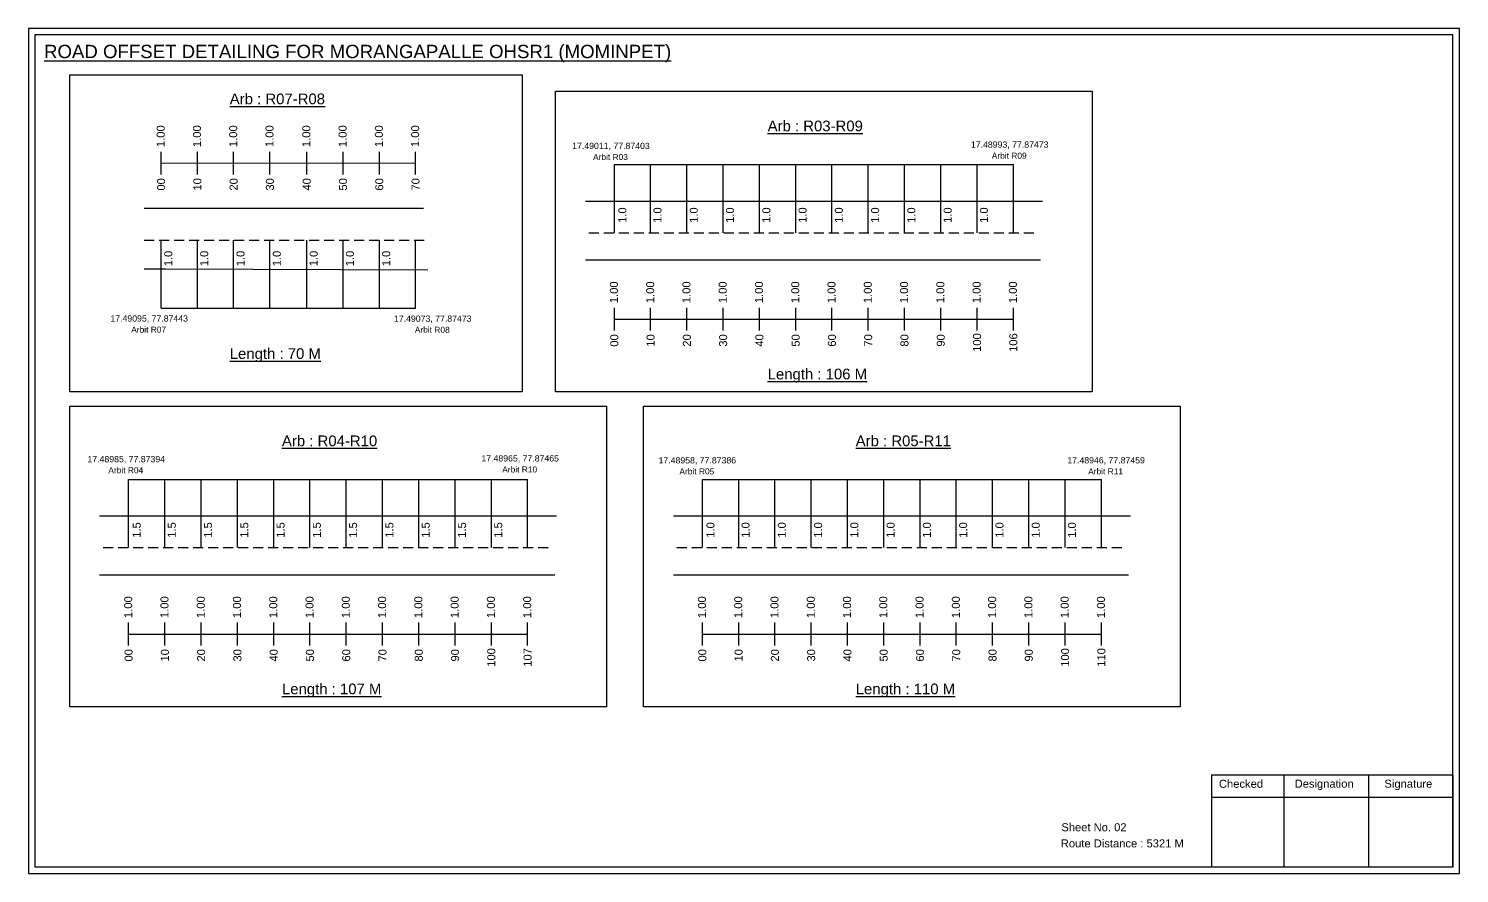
# Model space of a CAD drawing. Header units: inches. Extents: x 857 to 9621, y 2149 to 3662.
# Drawn here: x 5036 to 5572, y 3194 to 3511 of the extents above; entities that cross this region are included whole.
import ezdxf

# ---------------------------------------------------------------- set-up
doc = ezdxf.new("R2010")
doc.units = ezdxf.units.IN
doc.header["$MEASUREMENT"] = 0
doc.linetypes.add('DASHED2', pattern=[0.375, 0.25, -0.125])
doc.layers.add('PDF_Geometry', color=7, linetype='Continuous')
doc.layers.add('PDF_Text', color=5, linetype='Continuous')
doc.styles.add('PDF Arial', font='arial.ttf')
doc.styles.get("Standard").update_dxf_attribs({"font": 'arial.ttf'})

msp = doc.modelspace()

# ---------------------------------------------------------------- linework, layer by layer
at = {"color": 217, "true_color": 0x93278f}
for p, q in [((5085.29, 3455.97), (5085.29, 3464.52)), ((5085.29, 3460.24), (5180.71, 3460.3)), ((5098.89, 3455.97), (5098.89, 3464.52)), ((5112.49, 3455.97), (5112.49, 3464.52)), ((5126.09, 3455.97), (5126.09, 3464.52)), ((5139.91, 3455.97), (5139.91, 3464.52)), ((5153.51, 3455.97), (5153.51, 3464.52)), ((5167.11, 3455.97), (5167.11, 3464.52)), ((5180.71, 3455.97), (5180.71, 3464.52)), ((5255.23, 3397.44), (5255.23, 3406)), ((5255.23, 3401.71), (5404.83, 3401.74)), ((5268.83, 3397.44), (5268.83, 3406)), ((5282.43, 3397.44), (5282.43, 3406)), ((5296.03, 3397.44), (5296.03, 3406)), ((5309.63, 3397.44), (5309.63, 3406)), ((5323.23, 3397.44), (5323.23, 3406)), ((5336.83, 3397.44), (5336.83, 3406)), ((5350.43, 3397.44), (5350.43, 3406)), ((5364.03, 3397.44), (5364.03, 3406)), ((5377.63, 3397.44), (5377.63, 3406)), ((5391.23, 3397.44), (5391.23, 3406)), ((5404.83, 3397.44), (5404.83, 3406)), ((5073.11, 3279.39), (5073.11, 3287.95)), ((5073.11, 3283.66), (5222.71, 3283.69)), ((5086.71, 3279.39), (5086.71, 3287.95)), ((5100.31, 3279.39), (5100.31, 3287.95)), ((5113.91, 3279.39), (5113.91, 3287.95)), ((5127.51, 3279.39), (5127.51, 3287.95)), ((5141.11, 3279.39), (5141.11, 3287.95)), ((5154.71, 3279.39), (5154.71, 3287.95)), ((5168.31, 3279.39), (5168.31, 3287.95)), ((5181.91, 3279.39), (5181.91, 3287.95)), ((5195.51, 3279.39), (5195.51, 3287.95)), ((5209.11, 3279.39), (5209.11, 3287.95)), ((5222.71, 3279.39), (5222.71, 3287.95)), ((5288.25, 3279.39), (5288.25, 3287.95)), ((5288.25, 3283.66), (5437.85, 3283.69)), ((5301.85, 3279.39), (5301.85, 3287.95)), ((5315.45, 3279.39), (5315.45, 3287.95)), ((5329.05, 3279.39), (5329.05, 3287.95)), ((5342.65, 3279.39), (5342.65, 3287.95)), ((5356.25, 3279.39), (5356.25, 3287.95)), ((5369.85, 3279.39), (5369.85, 3287.95)), ((5383.45, 3279.39), (5383.45, 3287.95)), ((5397.05, 3279.39), (5397.05, 3287.95)), ((5410.65, 3279.39), (5410.65, 3287.95)), ((5424.25, 3279.39), (5424.25, 3287.95)), ((5437.85, 3279.39), (5437.85, 3287.95))]:
    msp.add_line(p, q, dxfattribs=at)
at = {"color": 5}
for p, q in [((5255.23, 3459.68), (5404.83, 3459.68)), ((5085.29, 3405.82), (5180.71, 3405.82)), ((5073.11, 3341.63), (5222.71, 3341.63)), ((5288.25, 3341.63), (5437.85, 3341.63))]:
    msp.add_line(p, q, dxfattribs=at)
for p, q in [((5255.23, 3434.14), (5255.23, 3459.68)), ((5268.83, 3434.14), (5268.83, 3459.68)), ((5282.43, 3434.14), (5282.43, 3459.68)), ((5296.03, 3434.14), (5296.03, 3459.68)), ((5309.63, 3434.14), (5309.63, 3459.68)), ((5323.23, 3434.14), (5323.23, 3459.68)), ((5336.83, 3434.14), (5336.83, 3459.68)), ((5350.43, 3434.14), (5350.43, 3459.68)), ((5364.03, 3434.14), (5364.03, 3459.68)), ((5377.63, 3434.14), (5377.63, 3459.68)), ((5391.23, 3434.14), (5391.23, 3459.68)), ((5404.83, 3434.14), (5404.83, 3459.68)), ((5244.36, 3446.02), (5415.71, 3446.02)), ((5183.62, 3443.24), (5078.88, 3443.24)), ((5085.29, 3405.82), (5085.29, 3431.36)), ((5098.89, 3405.82), (5098.89, 3431.36)), ((5112.49, 3405.82), (5112.49, 3431.36)), ((5126.09, 3405.82), (5126.09, 3431.36)), ((5139.91, 3405.82), (5139.91, 3431.36)), ((5153.51, 3405.82), (5153.51, 3431.36)), ((5167.11, 3405.82), (5167.11, 3431.36)), ((5180.71, 3405.82), (5180.71, 3431.36)), ((5415.02, 3423.84), (5244.36, 3423.84)), ((5078.88, 3420.56), (5086.94, 3420.56)), ((5086.94, 3420.56), (5185.25, 3420.29)), ((5073.11, 3316.09), (5073.11, 3341.63)), ((5086.71, 3316.09), (5086.71, 3341.63)), ((5100.31, 3316.09), (5100.31, 3341.63)), ((5113.91, 3316.09), (5113.91, 3341.63)), ((5127.51, 3316.09), (5127.51, 3341.63)), ((5141.11, 3316.09), (5141.11, 3341.63)), ((5154.71, 3316.09), (5154.71, 3341.63)), ((5168.31, 3316.09), (5168.31, 3341.63)), ((5181.91, 3316.09), (5181.91, 3341.63)), ((5195.51, 3316.09), (5195.51, 3341.63)), ((5209.11, 3316.09), (5209.11, 3341.63)), ((5222.71, 3316.09), (5222.71, 3341.63)), ((5288.25, 3316.09), (5288.25, 3341.63)), ((5301.85, 3316.09), (5301.85, 3341.63)), ((5315.45, 3316.09), (5315.45, 3341.63)), ((5329.05, 3316.09), (5329.05, 3341.63)), ((5342.65, 3316.09), (5342.65, 3341.63)), ((5356.25, 3316.09), (5356.25, 3341.63)), ((5369.85, 3316.09), (5369.85, 3341.63)), ((5383.45, 3316.09), (5383.45, 3341.63)), ((5397.05, 3316.09), (5397.05, 3341.63)), ((5410.65, 3316.09), (5410.65, 3341.63)), ((5424.25, 3316.09), (5424.25, 3341.63)), ((5437.85, 3316.09), (5437.85, 3341.63)), ((5062.24, 3327.98), (5233.59, 3327.98)), ((5277.37, 3327.98), (5448.73, 3327.98)), ((5232.9, 3305.79), (5062.24, 3305.79)), ((5448.04, 3305.79), (5277.37, 3305.79))]:
    msp.add_line(p, q)
at = {"linetype": 'DASHED2', "ltscale": 15}
for p, q in [((5245.63, 3434.14), (5413.23, 3434.14)), ((5078.88, 3431.36), (5184.27, 3431.36)), ((5063.51, 3316.09), (5231.11, 3316.09)), ((5278.64, 3316.09), (5446.24, 3316.09))]:
    msp.add_line(p, q, dxfattribs=at)
for points in [[(5051.02, 3493.3), (5220.63, 3493.3), (5220.63, 3374.48), (5051.02, 3374.48)], [(5233.14, 3487.16), (5434.38, 3487.16), (5434.38, 3374.48), (5233.14, 3374.48)], [(5051.02, 3369.11), (5252.26, 3369.11), (5252.26, 3256.43), (5051.02, 3256.43)], [(5266.15, 3369.11), (5467.39, 3369.11), (5467.39, 3256.43), (5266.15, 3256.43)]]:
    msp.add_lwpolyline(points, close=True)
at = {"layer": 'PDF_Geometry'}
for points in [[(5035.61, 3510.66), (5035.61, 3193.95), (5572.08, 3193.95), (5572.08, 3510.66)], [(5037.93, 3508.34), (5037.93, 3196.37), (5569.66, 3196.37), (5569.66, 3508.34)]]:
    msp.add_lwpolyline(points, close=True, dxfattribs=at)
at = {"layer": 'PDF_Geometry', "color": 242, "true_color": 0xcc1f26}
msp.add_lwpolyline([(5569.66, 3196.28), (5479.32, 3196.28), (5479.32, 3230.89), (5569.66, 3230.89)], close=True, dxfattribs=at)
for points in [[(5506.3, 3230.89), (5506.3, 3196.28)], [(5538.03, 3230.89), (5538.03, 3196.28)], [(5479.32, 3222.52), (5569.66, 3222.52)]]:
    msp.add_lwpolyline(points, dxfattribs=at)

# ---------------------------------------------------------------- texts
at = {"color": 242, "true_color": 0xcd2027}
for s, height, p in [('%%UROAD OFFSET DETAILING FOR MORANGAPALLE OHSR1 (MOMINPET)', 5, (5041.38, 3499.59)), ('%%UArb : R07-R08', 4, (5111.03, 3482.32)), ('%%UArb : R03-R09', 4, (5312.71, 3472.17)), ('%%ULength : 70 M', 4, (5111.03, 3386.82)), ('%%ULength : 106 M', 4, (5312.71, 3379.17)), ('%%UArb : R04-R10', 4, (5130.6, 3354.12)), ('%%UArb : R05-R11', 4, (5345.73, 3354.12)), ('%%ULength : 107 M', 4, (5130.6, 3261.12)), ('%%ULength : 110 M', 4, (5345.73, 3261.12))]:
    msp.add_text(s, height=height, dxfattribs=at).set_placement(p)
at = {"color": 217, "true_color": 0x93278f}
for s, p in [('1.00', (5086.62, 3466.26)), ('1.00', (5100.22, 3466.26)), ('1.00', (5113.82, 3466.26)), ('1.00', (5127.42, 3466.26)), ('1.00', (5141.24, 3466.26)), ('1.00', (5154.84, 3466.26)), ('1.00', (5168.44, 3466.26)), ('1.00', (5182.04, 3466.26)), ('00', (5086.77, 3449.94)), ('10', (5100.37, 3449.94)), ('20', (5113.97, 3449.94)), ('30', (5127.57, 3449.94)), ('40', (5141.39, 3449.94)), ('50', (5154.99, 3449.94)), ('60', (5168.59, 3449.94)), ('70', (5182.19, 3449.94)), ('1.00', (5256.56, 3407.74)), ('1.00', (5270.16, 3407.74)), ('1.00', (5283.76, 3407.74)), ('1.00', (5297.36, 3407.74)), ('1.00', (5310.96, 3407.74)), ('1.00', (5324.56, 3407.74)), ('1.00', (5338.16, 3407.74)), ('1.00', (5351.76, 3407.74)), ('1.00', (5365.36, 3407.74)), ('1.00', (5378.96, 3407.74)), ('1.00', (5392.56, 3407.74)), ('1.00', (5406.16, 3407.74)), ('00', (5256.71, 3391.42)), ('10', (5270.31, 3391.42)), ('20', (5283.91, 3391.42)), ('30', (5297.51, 3391.42)), ('40', (5311.11, 3391.42)), ('50', (5324.71, 3391.42)), ('60', (5338.31, 3391.42)), ('70', (5351.91, 3391.42)), ('80', (5365.51, 3391.42)), ('90', (5379.11, 3391.42)), ('100', (5392.71, 3389.46)), ('106', (5406.31, 3389.46)), ('1.00', (5074.44, 3289.69)), ('1.00', (5088.04, 3289.69)), ('1.00', (5101.64, 3289.69)), ('1.00', (5115.24, 3289.69)), ('1.00', (5128.84, 3289.69)), ('1.00', (5142.44, 3289.69)), ('1.00', (5156.04, 3289.69)), ('1.00', (5169.64, 3289.69)), ('1.00', (5183.24, 3289.69)), ('1.00', (5196.84, 3289.69)), ('1.00', (5210.44, 3289.69)), ('1.00', (5224.04, 3289.69)), ('1.00', (5289.57, 3289.69)), ('1.00', (5303.17, 3289.69)), ('1.00', (5316.77, 3289.69)), ('1.00', (5330.37, 3289.69)), ('1.00', (5343.97, 3289.69)), ('1.00', (5357.57, 3289.69)), ('1.00', (5371.17, 3289.69)), ('1.00', (5384.77, 3289.69)), ('1.00', (5398.37, 3289.69)), ('1.00', (5411.97, 3289.69)), ('1.00', (5425.57, 3289.69)), ('1.00', (5439.17, 3289.69)), ('00', (5074.59, 3273.37)), ('10', (5088.19, 3273.37)), ('20', (5101.79, 3273.37)), ('30', (5115.39, 3273.37)), ('40', (5128.99, 3273.37)), ('50', (5142.59, 3273.37)), ('60', (5156.19, 3273.37)), ('70', (5169.79, 3273.37)), ('80', (5183.39, 3273.37)), ('90', (5196.99, 3273.37)), ('100', (5210.59, 3271.41)), ('107', (5224.19, 3271.41)), ('00', (5289.72, 3273.37)), ('10', (5303.32, 3273.37)), ('20', (5316.92, 3273.37)), ('30', (5330.52, 3273.37)), ('40', (5344.12, 3273.37)), ('50', (5357.72, 3273.37)), ('60', (5371.32, 3273.37)), ('70', (5384.92, 3273.37)), ('80', (5398.52, 3273.37)), ('90', (5412.12, 3273.37)), ('100', (5425.72, 3271.41)), ('110', (5439.32, 3271.41))]:
    msp.add_text(s, height=3, rotation=90, dxfattribs=at).set_placement(p)
at = {"color": 5}
for s, height, p in [('17.49011, 77.87403', 2.34, (5239.42, 3465.51)), ('17.48993, 77.87473', 2.34, (5388.93, 3466.01)), ('Arbit R03', 2.246, (5247.24, 3461.39)), ('Arbit R09', 2.246, (5396.75, 3461.89)), ('17.49095, 77.87443', 2.34, (5066.27, 3400.83)), ('17.49073, 77.87473', 2.34, (5172.6, 3400.76)), ('Arbit R07', 2.246, (5074.09, 3396.7)), ('Arbit R08', 2.246, (5180.42, 3396.63)), ('17.48985, 77.87394', 2.34, (5057.68, 3348.09)), ('17.48965, 77.87465', 2.34, (5205.38, 3348.38)), ('17.48958, 77.87386', 2.34, (5271.8, 3347.65)), ('17.48946, 77.87459', 2.34, (5425.07, 3347.65)), ('Arbit R04', 2.246, (5065.5, 3343.97)), ('Arbit R10', 2.246, (5213.2, 3344.26)), ('Arbit R05', 2.246, (5279.62, 3343.53)), ('Arbit R11', 2.246, (5432.89, 3343.53))]:
    msp.add_text(s, height=height, dxfattribs=at).set_placement(p)
for s, p in [('1.0', (5259.74, 3437.82)), ('1.0', (5272.9, 3437.82)), ('1.0', (5286.5, 3437.82)), ('1.0', (5300.1, 3437.82)), ('1.0', (5313.7, 3437.82)), ('1.0', (5327.3, 3437.82)), ('1.0', (5340.9, 3437.82)), ('1.0', (5354.5, 3437.82)), ('1.0', (5368.1, 3437.82)), ('1.0', (5381.7, 3437.82)), ('1.0', (5395.3, 3437.82)), ('1.0', (5089.47, 3421.56)), ('1.0', (5102.96, 3421.56)), ('1.0', (5116.56, 3421.56)), ('1.0', (5130.16, 3421.56)), ('1.0', (5143.98, 3421.56)), ('1.0', (5157.58, 3421.56)), ('1.0', (5171.18, 3421.56)), ('1.5', (5077.62, 3319.77)), ('1.5', (5090.78, 3319.77)), ('1.5', (5104.38, 3319.77)), ('1.5', (5117.98, 3319.77)), ('1.5', (5131.58, 3319.77)), ('1.5', (5145.18, 3319.77)), ('1.5', (5158.78, 3319.77)), ('1.5', (5172.38, 3319.77)), ('1.5', (5185.98, 3319.77)), ('1.5', (5199.58, 3319.77)), ('1.5', (5213.18, 3319.77)), ('1.0', (5292.76, 3319.77)), ('1.0', (5305.92, 3319.77)), ('1.0', (5319.52, 3319.77)), ('1.0', (5333.12, 3319.77)), ('1.0', (5346.72, 3319.77)), ('1.0', (5360.32, 3319.77)), ('1.0', (5373.92, 3319.77)), ('1.0', (5387.52, 3319.77)), ('1.0', (5401.12, 3319.77)), ('1.0', (5414.72, 3319.77)), ('1.0', (5428.32, 3319.77))]:
    msp.add_text(s, height=3, rotation=90).set_placement(p)
for s, p in [('Sheet No. 02', (5422.82, 3209.75)), ('Route Distance : 5321 M', (5422.63, 3203.7))]:
    msp.add_text(s, height=3).set_placement(p)
at = {"layer": 'PDF_Text', "color": 7, "attachment_point": 7, "style": 'PDF Arial'}
for s, insert, char_height in [('Checked', (5481.92, 3226), 3.001), ('Designation', (5510.3, 3225.17), 3.0006), ('Signature', (5543.98, 3225.17), 3.001)]:
    msp.add_mtext(s, dxfattribs=dict(at, insert=insert, char_height=char_height))

doc.saveas('drawing.dxf')
